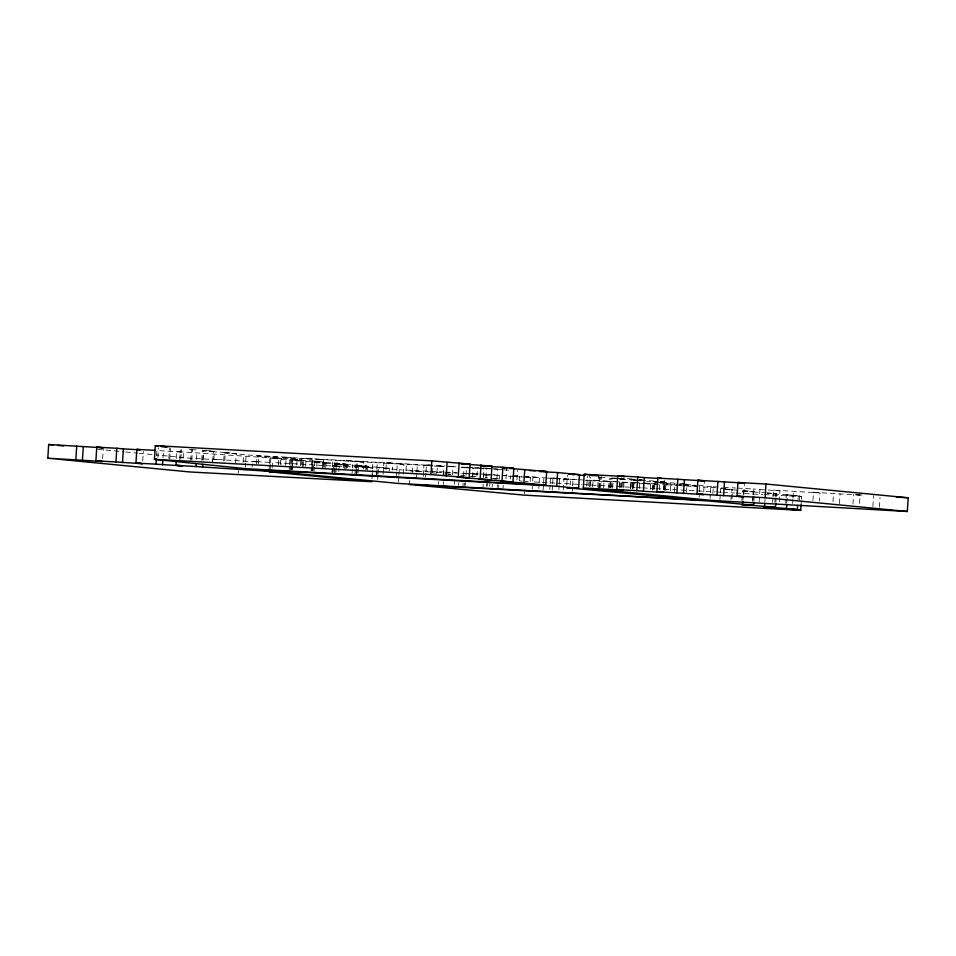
<?xml version="1.0" encoding="UTF-8"?>
<svg xmlns="http://www.w3.org/2000/svg" width="956" height="956" viewBox="0 0 956 956"><rect width="100%" height="100%" fill="white"/><g stroke="black" fill="none" stroke-linecap="round" stroke-linejoin="round"><path stroke-width="0.72" stroke-dasharray="4.78 3.58" d="M102.627 458.76L103.248 449.177M142.695 460.971L143.316 451.375M156.521 455.952L156.88 450.479L183.48 452.212L183.038 459.059M157.895 457.422L158.517 447.838M162.998 457.96L163.44 451.113M168.83 458.486L169.535 447.528M169.821 459.454L170.538 448.507M176.478 458.426L176.92 451.579L281.865 458.725L281.518 464.21M179.776 459.549L180.397 449.953M180.851 459.143L181.473 449.559M190.71 460.601L191.415 449.643L188.691 449.38M191.798 460.206L192.503 449.248M196.506 459.537L196.948 452.69M201.74 460.29L202.361 450.706L214.383 451.363L213.762 460.947M202.827 459.896L203.437 450.312M203.078 460.171L203.52 453.323M212.22 461.927L212.387 459.191L259.028 462.035L252.468 461.401L252.109 466.875M212.686 461.354L213.296 451.758L202.361 450.706M223.704 461.043L224.242 452.821L236.263 453.479L235.642 463.074M224.791 460.637L225.317 452.427L213.296 451.758M238.199 473.256L238.379 470.519M243.147 462.369L243.589 455.522M245.322 467.269L245.584 463.158M245.68 461.784L246.122 454.937L224.242 452.821M256.531 464.21L257.056 456L323.737 459.944L323.295 466.791M258.467 463.851L258.909 457.004M269.138 469.026L269.401 464.915M269.496 463.541L269.843 458.067L281.865 458.725M270.213 468.631L270.488 464.52M270.572 463.146L270.93 457.673M272.149 467.974L272.496 462.501L252.468 461.401M278.495 464.963L278.937 458.115L257.056 456M280.431 464.604L280.789 459.131L269.843 458.067M285.665 465.357L286.191 457.147L246.122 454.937M289.178 470.125L289.441 466.014M289.525 464.652L289.883 459.167L301.905 459.836L301.463 466.683M290.254 469.731L290.516 465.62M290.612 464.258L290.959 458.772L278.937 458.115M291.102 469.766L291.377 465.668M291.461 464.293L291.723 460.183L303.745 460.852L280.789 459.131M291.962 470.101L292.225 466.002M292.309 464.628L292.763 457.781L286.191 457.147M292.189 469.372L292.811 459.788M296.695 465.046L297.137 458.199M300.471 465.703L300.817 460.23L289.883 459.167M302.311 466.719L302.67 461.246L291.723 460.183M303.399 466.325L303.697 458.844M305.693 466.468L306.231 458.247L352.872 461.091L352.417 467.938M311.142 470.878L311.405 466.767M311.501 465.393L311.764 461.294L323.785 461.951L323.427 467.424M312.003 471.212L312.265 467.102M312.349 465.727L312.791 458.88L306.231 458.247M312.218 470.483L312.839 460.888L300.817 460.23M313.078 470.519L313.604 462.298L325.626 462.967L325.363 467.078M314.07 471.487L314.333 467.388M314.416 466.014L314.691 461.903L302.67 461.246M316.723 466.158L317.165 459.31L337.205 460.41L363.806 462.154L363.364 469.002M322.351 467.831L322.698 462.346L311.764 461.294M324.275 467.472L324.55 463.361L313.604 462.298M325.733 467.568L326.271 459.358M332.031 472.312L332.294 468.201M332.389 466.839L332.831 459.991M332.162 472.658L332.437 468.548M333.106 471.619L333.644 463.409L345.666 464.066L345.403 468.177M334.098 472.599L334.373 468.488M334.457 467.114L334.72 463.015L322.698 462.346M334.959 472.634L335.221 468.524M335.305 467.161L335.484 464.413L347.506 465.082L347.327 467.819M336.034 472.24L336.297 468.129M336.393 466.767L336.572 464.019L324.55 463.361M336.763 467.257L337.205 460.41M338.818 471.917L339.177 466.444L332.604 465.811L372.685 468.022L357.365 466.54L369.386 467.197L369.207 469.934M343.324 467.89L343.766 461.043M344.315 468.571L344.578 464.461L333.644 463.409M345.773 468.667L346.299 460.457L392.94 463.302L392.498 470.149M346.251 468.213L346.43 465.476L335.484 464.413M352.071 473.411L352.334 469.312M354.987 473.734L355.262 469.635M355.345 468.261L355.524 465.524L367.546 466.181L367.283 470.292M356.074 473.34L356.337 469.229M356.421 467.866L356.6 465.13L344.578 464.461M356.445 473.841L356.708 469.731M356.803 468.356L357.245 461.509L403.874 464.353L403.169 475.311M356.923 473.387L357.185 469.276M358.01 472.981L358.452 466.134L346.43 465.476M365.801 469.778L366.339 461.557M366.279 469.324L366.459 466.576L355.524 465.524M372.099 474.523L372.374 470.412M372.458 469.038L372.9 462.19M371.98 478.968L372.505 470.758M376.485 474.941L376.748 470.83M376.831 469.468L377.273 462.62M376.963 474.487L377.226 470.376M377.692 479.565L377.955 475.455M378.038 474.092L378.48 467.245L366.459 466.576M383.129 474.212L383.846 463.254M385.937 469.515L386.379 462.668L430.152 465.345M389.247 471.045L389.427 468.297L378.48 467.245M396.513 476.052L396.788 471.941M396.871 470.567L397.314 463.72L432.506 465.93M398.485 482.075L398.843 476.602M398.927 475.228L399.285 469.755L377.405 467.639L389.427 468.297M405.965 470.615L406.408 463.768M409.431 483.139L409.598 480.402M412.442 472.623L412.98 464.401M416.553 477.152L416.816 473.041M416.912 471.666L417.354 464.819M423.209 476.411L423.914 465.464M425.647 477.199L425.91 473.089M426.006 471.714L426.448 464.867L445.054 465.895M432.566 472.348L432.829 468.249M436.94 472.778L437.382 465.93L447.408 466.48M438.553 484.286L438.732 481.549M443.417 474.785L443.954 466.564L437.382 465.93M443.417 484.549L443.596 481.812M452.511 474.821L453.048 466.612L446.488 465.978M454.447 484.238L454.709 480.127M458.593 485.397L458.772 482.649M462.967 485.815L463.146 483.079M463.588 476.231L463.983 467.663L461.366 467.412M464.305 485.696L464.485 482.947M465.381 485.301L465.56 482.553M465.99 475.299L466.516 467.078L470.46 467.46M472.467 477.295L473.089 467.711L461.629 467.078M472.682 476.279L472.862 473.531L478.586 473.853M476.925 476.351L477.462 468.141L481.752 468.368M483.497 476.984L484.023 468.775L480.079 468.392M483.007 486.915L483.186 484.178M483.628 477.331L483.808 474.594L492.388 475.06M485.935 477.773L486.556 468.177L469.384 467.233M486.269 486.437L486.449 483.7M487.357 486.042L487.536 483.306M489.663 486.186L489.83 483.449M492.101 486.963L492.28 484.226M496.869 478.825L497.49 469.241L483.186 468.452M497.216 487.5L497.395 484.764M498.662 487.596L498.841 484.859M499.199 479.386L499.462 475.275L492.902 474.642M503.047 488.026L503.215 485.278M505.975 478.872L506.596 469.288M510.229 479.075L510.408 476.327L503.836 475.694M516.909 479.924L517.531 470.34M519.239 480.486L519.502 476.375L515.559 475.992M524.282 493.75L524.545 489.639M530.174 481.549L530.437 477.438L523.876 476.805M532.169 489.173L532.349 486.437M532.707 480.952L532.97 476.841L522.956 476.291M538.826 488.432L539.088 484.334M539.184 482.959L539.531 477.486L532.97 476.841M543.116 490.225L543.474 484.752M543.558 483.377L543.916 477.904L570.517 479.637L570.158 485.122M549.772 489.496L550.035 485.385M550.118 484.011L550.477 478.538M552.21 490.273L552.568 484.8M552.652 483.425L553.01 477.952L576.982 479.434M558.866 489.544L559.129 485.433M559.212 484.059L559.571 478.586M563.239 489.962L563.944 479.004L599.639 480.796L599.197 487.644M566.753 484.955L567.374 475.371M572.25 491.372L572.513 487.273M572.596 485.899L573.038 479.052M586.793 486.066L587.414 476.482M588.717 485.708L589.338 476.124M589.721 486.676L590.33 477.092M590.199 486.222L590.545 480.749L585.299 480.235M592.636 486.998L593.079 480.151L619.679 481.896L619.321 487.369M597.727 487.118L598.432 476.172M598.719 488.098L599.436 477.14M599.579 488.134L600.284 477.175L596.174 476.781M600.655 487.739L601.36 476.781M603.583 488.062L604.025 481.215L635.417 482.756M608.673 488.181L609.295 478.598M609.749 487.787L610.37 478.203M610.227 487.333L610.585 481.848L604.025 481.215M610.597 487.823L611.219 478.239L615.234 478.454M611.685 487.429L612.306 477.845M612.677 488.11L613.119 481.262M619.703 487.871L620.313 478.287L632.334 478.944L631.725 488.528M620.779 487.476L621.4 477.892M621.627 487.512L622.165 479.291L619.428 479.028M622.715 487.118L623.24 478.896L619.141 478.502M623.706 487.799L624.184 477.869M630.267 488.432L630.625 482.947L624.053 482.314M630.637 488.922L631.259 479.338L637.939 479.709M632.573 488.576L633.099 480.354L635.776 480.498M632.705 489.209L633.147 482.362L655.816 483.724M633.649 488.169L634.187 479.96L622.165 479.291M639.361 488.48L639.719 482.995M650.307 489.532L650.654 484.059L644.093 483.425M652.601 489.675L653.139 481.454L658.481 481.752M652.745 490.309L653.187 483.461M653.689 489.281L654.215 481.059L643.531 480.474M654.537 489.317L654.98 482.469L667.001 483.139L666.559 489.986M655.888 484.812L656.067 482.075L646.71 481.561M659.401 489.58L659.748 484.106L674.589 484.919M663.643 489.663L664.265 480.067M663.775 489.998L664.133 484.525L677.852 485.552M664.623 490.332L665.161 482.123L656.951 481.322M665.484 490.38L665.926 483.533L654.98 482.469M670.335 490.643L670.694 485.158M674.482 491.79L675.02 483.581M686.504 492.46L687.041 484.238L680.206 483.581M699.111 497.263L699.386 493.153M699.469 491.79L699.828 486.305L679.405 484.334M703.712 491.862L704.333 482.278M710.057 498.327L710.32 494.216M710.416 492.842L710.762 487.369L699.314 486.735M712.853 493.631L713.296 486.771L697.976 485.301M719.916 499.773L720.274 494.3M720.358 492.926L720.621 488.827L738.247 490.249M730.946 499.462L731.567 489.878M732.021 499.068L732.643 489.484L719.521 488.217M741.88 500.526L742.501 490.942L754.523 491.599L754.344 494.336M742.967 500.131L743.23 496.021M743.314 494.646L743.589 490.548L739.574 490.32M743.78 494.073L744.401 484.489M752.575 501.314L752.922 495.829M753.017 494.467L753.364 488.982L737.04 488.086M752.91 500.215L753.173 496.104M753.268 494.73L753.447 491.993L742.501 490.942M753.902 501.183L754.26 495.71M759.136 501.948L759.936 489.615L753.364 488.982M764.848 502.247L765.027 499.51M772.603 502.414L772.878 498.303M772.962 496.941L773.404 490.093L820.045 492.926L819.507 501.147M774.79 502.33L775.053 498.219M775.149 496.857L775.328 494.109L767.118 493.32M775.878 501.936L776.141 497.825M776.224 496.451L776.403 493.714L766.832 492.794M779.26 501.673L779.965 490.727L773.404 490.093M785.736 503.394L785.999 499.283M786.083 497.909L786.262 495.172L798.284 495.829L798.021 499.94M786.812 502.987L787.35 494.778L775.328 494.109M792.644 503.513L792.906 499.402M793.002 498.04L793.444 491.193M799.479 500.048L800.005 491.826M801.044 504.876L801.319 500.765M801.403 499.39L801.582 496.654L786.262 495.172M812.947 500.514L813.472 492.292L860.113 495.136L859.408 506.094M832.987 501.613L833.513 493.404M839.452 503.621L840.073 494.037M852.931 504.087L853.553 494.503M872.876 506.56L873.581 495.602M879.436 507.194L880.058 497.61M191.415 449.643L198.095 450.013M292.763 457.781L312.791 458.88M453.048 466.612L455.904 466.767M493.117 468.81L500.275 469.205M448.83 466.564L455.988 466.958M433.928 466.014L443.954 466.564M463.983 467.663L471.141 468.058M472.575 468.141L484.023 468.775M504.063 469.874L509.787 470.185M600.284 477.175L606.964 477.546M616.56 478.538L623.24 478.896M639.277 479.781L643.28 480.008M637.114 480.581L641.118 480.796M659.819 481.824L665.161 482.123M674.769 483.103L657.238 481.86M680.361 483.867L684.365 484.095M665.926 483.533L677.947 484.19M685.954 484.632L695.311 485.146M444.241 471.953L399.285 469.755M445.675 472.037L456.765 472.814M480.02 473.925L490.034 474.475M512.93 475.741L521.522 476.219M713.296 486.771L722.198 487.273M723.68 487.345L735.558 488.002M857.843 494.742L862.133 494.981M339.177 466.444L272.496 462.501M466.552 473.459L433.116 472.073M467.974 473.543L478 474.092M493.822 475.144L510.91 475.909M512.344 475.98L519.502 476.375M525.31 476.877L555.281 478.347M645.527 483.497L658.409 484.214M676.083 485.003L682.01 485.325M683.504 485.409L699.828 486.305M759.936 489.615L779.965 490.727M430.26 471.917L410.22 470.818L423.353 472.085M477.486 474.523L463.768 473.495M483.21 474.833L490.368 475.228L483.808 474.594M510.408 476.327L524.713 477.116M526.147 477.199L530.437 477.438M590.545 480.749L610.585 481.848M630.625 482.947L650.654 484.059M679.274 485.636L684.998 485.947M686.432 486.03L697.88 486.652M432.1 472.933L437.442 473.22M723.298 488.97L732.643 489.484M443.046 473.985L447.05 474.212M448.388 474.284L451.053 474.427M460.661 475.419L464.664 475.634M470.268 476.399L476.948 476.769L471.475 476.243M753.447 491.993L765.469 492.663M485.218 477.677L487.883 477.821M767.059 493.2L776.403 493.714M493.487 478.586L498.829 478.884L490.619 478.096M525.083 481.43L528.059 481.585M533.998 481.92L554.815 483.067M556.296 483.139L581.571 484.537M583.052 484.62L635.083 487.488M636.577 487.56L641.034 487.811M642.516 487.895L654.406 488.552M655.9 488.635L715.363 491.91M716.845 491.982L721.302 492.232M722.796 492.316L734.686 492.973M736.168 493.057L762.924 494.527M764.418 494.611L801.582 496.654M856.17 494.754L860.113 495.136M813.472 492.292L820.045 492.926M639.182 479.601L641.918 479.876M631.259 479.338L635.358 479.733M636.732 479.876L642.193 480.402M653.139 481.454L655.876 481.728M679.118 483.975L681.855 484.238M613.668 477.976L617.779 478.37M634.187 479.96L638.285 480.354M639.66 480.486L642.384 480.749M660.166 482.469L667.001 483.139M710.762 487.369L718.064 488.074M743.589 490.548L754.523 491.599M787.35 494.778L798.284 495.829M611.219 478.239L618.054 478.896M633.099 480.354L638.572 480.88M486.556 468.177L490.488 468.56M497.49 469.241L502.748 469.743M633.147 482.362L635.776 482.613M593.079 480.151L599.639 480.796M426.448 464.867L430.379 465.249M553.01 477.952L555.627 478.203M563.944 479.004L570.517 479.637M386.379 462.668L392.94 463.302M397.314 463.72L403.874 464.353M346.299 460.457L352.872 461.091M357.245 461.509L363.806 462.154M472.862 473.531L479.422 474.164M317.165 459.31L323.737 459.944M206.173 450.575L214.383 451.363M225.317 452.427L236.263 453.479M290.959 458.772L301.905 459.836M312.839 460.888L323.785 461.951M334.72 463.015L345.666 464.066M356.6 465.13L367.546 466.181M445.496 473.722L452.331 474.391M519.514 480.892L522.299 481.155M493.643 478.884L496.379 479.147M314.691 461.903L325.626 462.967M336.572 464.019L347.506 465.082M358.452 466.134L369.386 467.197M176.92 451.579L183.48 452.212M212.387 459.191L218.96 459.824L190.901 458.283L156.832 454.984M97.572 449.248L124.244 451.83M125.726 451.973L137.568 453.12M139.05 453.264L155.35 454.841"/><path stroke-width="1.43" d="M47.8 458.211L48.684 444.516L103.332 447.802L96.771 447.169L95.887 460.864L102.447 461.497L47.8 458.211L190.017 471.977L371.8 481.716L268.959 471.762L280.98 472.419L270.046 471.368L176.035 465.273L176.298 461.174M75.847 459.764L76.731 446.07M82.419 460.398L83.303 446.703M155.446 450.395L136.839 449.38L135.955 463.074L142.528 463.708L115.927 461.963L116.811 448.268L96.771 447.169M122.488 462.596L123.372 448.902L116.811 448.268M510.026 468.452L546.665 471.487L545.78 485.182L245.238 468.631L154.418 459.346L155.302 445.651L431.801 460.876L470.077 464.078L469.193 477.773L457.171 477.116L491.073 479.9L491.958 466.193L470.34 464.556M176.035 465.273L182.596 465.907L155.995 464.174L156.354 458.701M162.556 464.807L162.831 460.696M196.064 466.385L196.243 463.636M202.636 467.018L202.803 464.281M469.193 477.773L430.917 474.57L431.801 460.876M446.237 476.052L447.121 462.357M458.259 476.721L459.143 463.027M480.139 478.837L481.023 465.142M502.904 467.257L513.838 468.32L512.954 482.015L502.02 480.952L502.904 467.257L490.882 466.6M545.78 485.182L523.9 483.067L524.784 469.372M557.599 472.551L579.479 474.666L578.595 488.361L556.715 486.245L557.599 472.551L539.793 471.571M583.315 487.978L584.2 474.284L624.28 476.494L617.707 475.861L616.823 489.556L623.396 490.189L583.315 487.978L712.411 500.478L907.316 511.484L908.2 497.789L765.983 484.023L737.924 482.481L737.04 496.176L743.613 496.809L696.972 493.965L697.856 480.27L744.497 483.115L737.924 482.481M697.856 480.27L704.417 480.904L657.788 478.072L656.903 491.766L663.464 492.4L643.424 491.288L636.863 490.655L637.748 476.96L617.707 475.861M643.424 491.288L644.308 477.594L637.748 476.96M696.972 493.965L703.532 494.599L676.932 492.866L677.816 479.171M683.504 493.499L684.388 479.804M717.012 495.077L717.896 481.382M723.572 495.71L724.457 482.015M753.818 502.557L753.639 505.294L742.704 504.242L742.872 501.494M775.782 503.298L775.519 507.409L764.585 506.357L764.752 503.621M907.316 511.484L765.099 497.718L765.983 484.023M797.663 505.425L797.4 509.524L786.465 508.473L786.728 504.362M742.704 504.242L709.878 501.064L663.237 498.219L409.335 484.513L524.199 495.124L800.698 510.349L801.044 504.876M161.277 446.619L166.619 446.918M460.732 463.564L470.077 464.078M491.958 466.193L479.936 465.536L485.409 466.062M507.17 467.95L501.816 467.651L504.553 467.914M509.835 468.093L513.838 468.32M529.493 470.543L535.217 470.866M539.507 471.093L546.665 471.487M123.372 448.902L139.11 449.774M644.308 477.594L660.058 478.466M579.479 474.666L568.796 474.08L574.305 474.666M596.843 475.622L590.175 475.252L592.971 475.634M578.404 475.06L585.084 475.431M896.393 497.132L908.2 497.789M154.418 459.346L430.917 474.57M491.073 479.9L479.052 479.231L502.02 480.952M512.954 482.015L500.932 481.346L523.9 483.067M95.887 460.864L115.927 461.963M135.955 463.074L155.995 464.174M556.715 486.245L256.172 469.695L398.401 483.449L698.944 500L566.573 487.703L578.595 488.361M616.823 489.556L636.863 490.655M656.903 491.766L676.932 492.866M737.04 496.176L765.099 497.718M753.639 505.294L741.617 504.637L764.585 506.357M775.519 507.409L763.497 506.752L786.465 508.473M797.4 509.524L785.378 508.867L800.698 510.349M657.788 478.072L661.719 478.454M584.2 474.284L588.585 474.714M589.948 474.845L598.157 475.634M460.792 463.684L464.903 464.078M155.302 445.651L158.087 445.926M160.871 446.189L167.838 446.858M136.839 449.38L140.783 449.75M48.684 444.516L53.13 444.946M57.575 445.377L63.502 445.95"/></g></svg>
